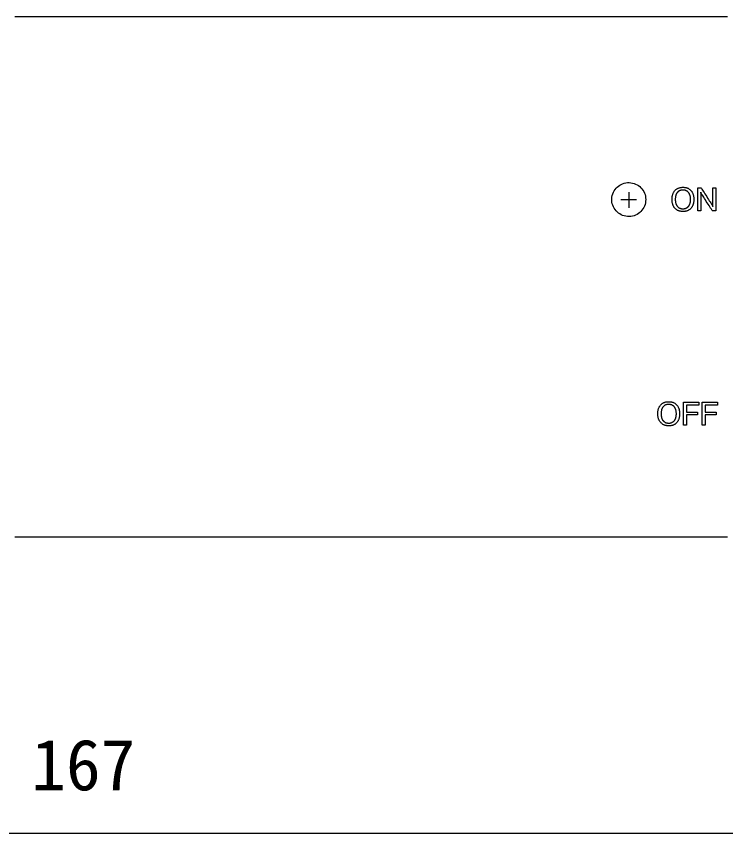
# Model space of a CAD drawing. Units: millimetres on the paper. Extents: x -142 to 142, y -99 to 91.
# Drawn here: x -68.91 to -32.24, y -19.33 to 22.92 of the extents above; entities that cross this region are included whole.
import ezdxf
from ezdxf.enums import TextEntityAlignment as Align

# ---------------------------------------------------------------- set-up
doc = ezdxf.new("R2010")
doc.units = ezdxf.units.MM
doc.layers.add('2-3_レイヤー 1', color=4, linetype='Continuous')
doc.styles.add('ＭＳ ゴシック', font='')
doc.styles.get('ＭＳ ゴシック').set_extended_font_data('MS Gothic')

msp = doc.modelspace()

# ---------------------------------------------------------------- linework, layer by layer
at = {"layer": '2-3_レイヤー 1'}
for p, q in [((-37.247, 13.826), (-37.247, 13.027)), ((-37.653, 13.452), (-36.853, 13.452)), ((-15.273, -19.329), (-110.945, -19.329))]:
    msp.add_line(p, q, dxfattribs=at)
for points in [[(-68.998, 22.923), (-68.467, 22.923), (-67.935, 22.923), (-67.402, 22.923), (-66.869, 22.923), (-66.335, 22.923), (-65.267, 22.923), (-64.197, 22.923), (-63.127, 22.923), (-62.057, 22.923), (-60.988, 22.923), (-59.92, 22.923), (-59.386, 22.923), (-58.853, 22.923), (-58.32, 22.923), (-57.788, 22.923), (-57.256, 22.923), (-56.726, 22.923), (-56.196, 22.923), (-55.667, 22.923), (-55.139, 22.923), (-54.611, 22.923), (-54.085, 22.923), (-53.56, 22.923), (-53.036, 22.923), (-52.514, 22.923), (-51.992, 22.923), (-51.472, 22.923), (-50.954, 22.923), (-50.437, 22.923), (-50.179, 22.923), (-49.921, 22.923), (-49.664, 22.923)], [(-49.664, 22.923), (-49.408, 22.923), (-49.151, 22.923), (-48.896, 22.923), (-48.64, 22.923), (-48.385, 22.923), (-48.131, 22.923), (-47.877, 22.923), (-47.623, 22.923), (-47.37, 22.923), (-47.118, 22.923), (-46.865, 22.923), (-46.614, 22.923), (-46.363, 22.923), (-46.112, 22.923), (-45.862, 22.923), (-45.613, 22.923), (-45.364, 22.923), (-45.115, 22.923), (-44.868, 22.923), (-44.62, 22.923), (-44.374, 22.923), (-44.128, 22.923), (-43.882, 22.923), (-43.637, 22.923), (-43.393, 22.923), (-43.15, 22.923), (-42.907, 22.923), (-42.664, 22.923), (-42.422, 22.923), (-42.181, 22.923), (-41.941, 22.923), (-41.701, 22.923), (-41.462, 22.923), (-41.224, 22.923), (-40.986, 22.923), (-40.749, 22.923), (-40.513, 22.923), (-40.277, 22.923), (-40.042, 22.923)], [(-40.042, 22.923), (-39.808, 22.923), (-39.575, 22.923), (-39.342, 22.923), (-39.111, 22.923), (-38.88, 22.923), (-38.649, 22.923), (-38.42, 22.923), (-38.191, 22.923), (-37.963, 22.923), (-37.736, 22.923), (-37.51, 22.923), (-37.284, 22.923), (-37.06, 22.923), (-36.836, 22.923), (-36.613, 22.923), (-36.391, 22.923), (-36.17, 22.923), (-35.949, 22.923), (-35.73, 22.923), (-35.511, 22.923), (-35.294, 22.923), (-35.077, 22.923), (-34.861, 22.923), (-34.646, 22.923), (-34.432, 22.923), (-34.219, 22.923), (-34.007, 22.923), (-33.796, 22.923), (-33.585, 22.923), (-33.376, 22.923), (-33.168, 22.923), (-32.961, 22.923), (-32.754, 22.923), (-32.549, 22.923), (-32.345, 22.923), (-32.142, 22.923)], [(-36.369, 13.451), (-36.373, 13.363), (-36.386, 13.277), (-36.407, 13.194), (-36.436, 13.114), (-36.472, 13.039), (-36.514, 12.967), (-36.564, 12.9), (-36.619, 12.838), (-36.679, 12.781), (-36.745, 12.731), (-36.816, 12.686), (-36.89, 12.649), (-36.969, 12.618), (-37.051, 12.595), (-37.137, 12.58), (-37.225, 12.574), (-37.313, 12.576), (-37.4, 12.587), (-37.484, 12.606), (-37.564, 12.633), (-37.641, 12.667), (-37.714, 12.708), (-37.782, 12.755), (-37.845, 12.809), (-37.903, 12.868), (-37.955, 12.933), (-38.001, 13.002), (-38.041, 13.076), (-38.073, 13.154), (-38.098, 13.235), (-38.115, 13.32), (-38.124, 13.407), (-38.124, 13.496), (-38.115, 13.583), (-38.098, 13.667), (-38.073, 13.749), (-38.041, 13.826), (-38.001, 13.9), (-37.955, 13.969)], [(-37.955, 13.969), (-37.903, 14.034), (-37.845, 14.093), (-37.782, 14.146), (-37.714, 14.194), (-37.641, 14.235), (-37.564, 14.269), (-37.484, 14.296), (-37.4, 14.315), (-37.313, 14.325), (-37.225, 14.328), (-37.137, 14.321), (-37.051, 14.306), (-36.969, 14.283), (-36.89, 14.253), (-36.816, 14.215), (-36.745, 14.171), (-36.679, 14.12), (-36.619, 14.064), (-36.564, 14.002), (-36.514, 13.935), (-36.472, 13.864), (-36.436, 13.788), (-36.407, 13.708), (-36.386, 13.626), (-36.373, 13.54), (-36.369, 13.451)], [(-35.008, 13.46), (-35.007, 13.494), (-35.006, 13.527), (-35.003, 13.559), (-35, 13.591), (-34.995, 13.621), (-34.99, 13.651), (-34.983, 13.679), (-34.976, 13.707), (-34.967, 13.734), (-34.957, 13.76), (-34.947, 13.785), (-34.935, 13.809), (-34.922, 13.832), (-34.908, 13.855), (-34.894, 13.876), (-34.878, 13.897), (-34.861, 13.917), (-34.843, 13.936), (-34.824, 13.954), (-34.805, 13.971), (-34.785, 13.987), (-34.764, 14.001), (-34.742, 14.014), (-34.72, 14.027), (-34.697, 14.038), (-34.672, 14.047), (-34.648, 14.056), (-34.622, 14.064), (-34.596, 14.07), (-34.569, 14.076), (-34.541, 14.08), (-34.512, 14.083), (-34.482, 14.085), (-34.452, 14.086), (-34.421, 14.086), (-34.391, 14.084), (-34.362, 14.082), (-34.334, 14.078), (-34.307, 14.073)], [(-34.307, 14.073), (-34.28, 14.067), (-34.254, 14.06), (-34.229, 14.052), (-34.205, 14.043), (-34.181, 14.032), (-34.158, 14.021), (-34.136, 14.008), (-34.115, 13.994), (-34.095, 13.979), (-34.075, 13.963), (-34.056, 13.945), (-34.038, 13.927), (-34.021, 13.907), (-34.005, 13.887), (-33.989, 13.866), (-33.975, 13.844), (-33.962, 13.821), (-33.95, 13.797), (-33.938, 13.773), (-33.928, 13.747), (-33.919, 13.721), (-33.911, 13.694), (-33.904, 13.666), (-33.898, 13.636), (-33.893, 13.606), (-33.889, 13.576), (-33.886, 13.544), (-33.884, 13.511), (-33.883, 13.477), (-33.883, 13.443), (-33.884, 13.409), (-33.886, 13.376), (-33.889, 13.344), (-33.893, 13.314), (-33.898, 13.284), (-33.904, 13.255), (-33.911, 13.227), (-33.919, 13.199), (-33.928, 13.173)], [(-33.682, 12.865), (-33.682, 12.876), (-33.682, 12.908), (-33.682, 12.958), (-33.682, 13.023), (-33.682, 13.101), (-33.682, 13.188), (-33.682, 13.283), (-33.682, 13.383), (-33.682, 13.485), (-33.682, 13.586), (-33.682, 13.684), (-33.682, 13.775), (-33.682, 13.859), (-33.682, 13.93), (-33.682, 13.988), (-33.682, 14.029), (-33.682, 14.051), (-33.682, 14.054), (-33.679, 14.054), (-33.673, 14.054), (-33.664, 14.054), (-33.654, 14.054), (-33.641, 14.054), (-33.628, 14.054), (-33.613, 14.054), (-33.598, 14.054), (-33.583, 14.054), (-33.569, 14.054), (-33.555, 14.054), (-33.542, 14.054), (-33.53, 14.054), (-33.52, 14.054), (-33.513, 14.054), (-33.508, 14.054), (-33.507, 14.054), (-33.502, 14.046), (-33.487, 14.023), (-33.463, 13.987), (-33.433, 13.94)], [(-32.78, 14.054), (-32.77, 14.054), (-32.76, 14.054), (-32.753, 14.054), (-32.747, 14.054), (-32.744, 14.054), (-32.744, 14.051), (-32.744, 14.029), (-32.744, 13.988), (-32.744, 13.93), (-32.744, 13.859), (-32.744, 13.775), (-32.744, 13.684), (-32.744, 13.586), (-32.744, 13.485), (-32.744, 13.383), (-32.744, 13.283), (-32.744, 13.188), (-32.744, 13.101), (-32.744, 13.023), (-32.744, 12.958), (-32.744, 12.908), (-32.744, 12.876), (-32.744, 12.865), (-32.746, 12.865), (-32.75, 12.865), (-32.758, 12.865), (-32.767, 12.865), (-32.779, 12.865), (-32.792, 12.865), (-32.806, 12.865), (-32.82, 12.865), (-32.835, 12.865), (-32.85, 12.865), (-32.864, 12.865), (-32.878, 12.865), (-32.89, 12.865), (-32.901, 12.865), (-32.909, 12.865), (-32.915, 12.865)], [(-32.909, 13.117), (-32.908, 13.114), (-32.907, 13.111), (-32.906, 13.109), (-32.905, 13.106), (-32.903, 13.104), (-32.902, 13.101), (-32.901, 13.099), (-32.9, 13.096), (-32.9, 13.094), (-32.899, 13.095), (-32.899, 13.112), (-32.899, 13.146), (-32.899, 13.192), (-32.899, 13.25), (-32.899, 13.318), (-32.899, 13.392), (-32.899, 13.471), (-32.899, 13.553), (-32.899, 13.635), (-32.899, 13.715), (-32.899, 13.792), (-32.899, 13.863), (-32.899, 13.926), (-32.899, 13.979), (-32.899, 14.019), (-32.899, 14.045), (-32.899, 14.054), (-32.898, 14.054), (-32.893, 14.054), (-32.887, 14.054), (-32.878, 14.054), (-32.868, 14.054), (-32.857, 14.054), (-32.844, 14.054), (-32.831, 14.054), (-32.818, 14.054), (-32.805, 14.054), (-32.792, 14.054), (-32.78, 14.054)], [(-34.698, 13.855), (-34.712, 13.842), (-34.725, 13.828), (-34.737, 13.813), (-34.749, 13.798), (-34.76, 13.782), (-34.77, 13.765), (-34.78, 13.748), (-34.789, 13.73), (-34.797, 13.711), (-34.805, 13.692), (-34.812, 13.672), (-34.818, 13.651), (-34.823, 13.63), (-34.828, 13.608), (-34.832, 13.585), (-34.835, 13.561), (-34.838, 13.537), (-34.84, 13.512), (-34.841, 13.486), (-34.841, 13.46)], [(-34.083, 13.682), (-34.09, 13.702), (-34.098, 13.721), (-34.106, 13.739), (-34.115, 13.757), (-34.125, 13.774), (-34.136, 13.79), (-34.147, 13.805), (-34.159, 13.82), (-34.172, 13.835), (-34.185, 13.848), (-34.199, 13.861), (-34.213, 13.872), (-34.228, 13.883), (-34.243, 13.893), (-34.259, 13.902), (-34.276, 13.91), (-34.293, 13.917), (-34.311, 13.924), (-34.329, 13.929), (-34.348, 13.934), (-34.367, 13.937), (-34.387, 13.94), (-34.407, 13.942), (-34.428, 13.943), (-34.45, 13.943), (-34.471, 13.943), (-34.492, 13.941), (-34.512, 13.939), (-34.532, 13.936), (-34.551, 13.931), (-34.569, 13.926), (-34.587, 13.921), (-34.605, 13.914), (-34.622, 13.906), (-34.638, 13.898), (-34.654, 13.888), (-34.669, 13.878), (-34.684, 13.867), (-34.698, 13.855)], [(-34.348, 12.985), (-34.329, 12.99), (-34.311, 12.996), (-34.293, 13.002), (-34.276, 13.009), (-34.259, 13.018), (-34.243, 13.027), (-34.228, 13.037), (-34.213, 13.047), (-34.199, 13.059), (-34.185, 13.072), (-34.172, 13.086), (-34.159, 13.1), (-34.147, 13.115), (-34.136, 13.131), (-34.125, 13.147), (-34.115, 13.164), (-34.106, 13.182), (-34.098, 13.2), (-34.09, 13.219), (-34.083, 13.239), (-34.076, 13.259), (-34.071, 13.28), (-34.066, 13.302), (-34.061, 13.324), (-34.058, 13.347), (-34.055, 13.371), (-34.053, 13.395), (-34.051, 13.421), (-34.05, 13.446), (-34.05, 13.473), (-34.051, 13.499), (-34.053, 13.524), (-34.055, 13.549), (-34.058, 13.573), (-34.061, 13.596), (-34.066, 13.619), (-34.071, 13.641), (-34.076, 13.662), (-34.083, 13.682)], [(-33.511, 13.787), (-33.512, 13.79), (-33.513, 13.792), (-33.514, 13.795), (-33.516, 13.798), (-33.517, 13.8), (-33.518, 13.803), (-33.519, 13.806), (-33.52, 13.809), (-33.522, 13.811), (-33.523, 13.814), (-33.524, 13.817), (-33.525, 13.819), (-33.526, 13.822), (-33.527, 13.825), (-33.528, 13.828), (-33.528, 13.819), (-33.528, 13.793), (-33.528, 13.752), (-33.528, 13.7), (-33.528, 13.637), (-33.528, 13.566), (-33.528, 13.489), (-33.528, 13.408), (-33.528, 13.326), (-33.528, 13.244), (-33.528, 13.165), (-33.528, 13.09), (-33.528, 13.023), (-33.528, 12.965), (-33.528, 12.918), (-33.528, 12.885), (-33.528, 12.867), (-33.529, 12.865), (-33.532, 12.865), (-33.537, 12.865), (-33.544, 12.865), (-33.554, 12.865), (-33.565, 12.865), (-33.576, 12.865)], [(-32.915, 12.865), (-32.918, 12.865), (-32.92, 12.867), (-32.93, 12.883), (-32.95, 12.913), (-32.977, 12.956), (-33.012, 13.009), (-33.051, 13.07), (-33.095, 13.138), (-33.141, 13.21), (-33.189, 13.284), (-33.237, 13.359), (-33.285, 13.433), (-33.33, 13.503), (-33.372, 13.567), (-33.408, 13.624), (-33.439, 13.672), (-33.463, 13.709), (-33.478, 13.733), (-33.484, 13.741), (-33.485, 13.743), (-33.487, 13.745), (-33.488, 13.748), (-33.489, 13.75), (-33.491, 13.752), (-33.492, 13.754), (-33.494, 13.757), (-33.495, 13.759), (-33.497, 13.761), (-33.498, 13.763), (-33.499, 13.766), (-33.501, 13.768), (-33.502, 13.77), (-33.503, 13.772), (-33.505, 13.775), (-33.506, 13.777), (-33.507, 13.779), (-33.508, 13.782), (-33.51, 13.785), (-33.511, 13.787)], [(-33.433, 13.94), (-33.397, 13.883), (-33.356, 13.82), (-33.311, 13.751), (-33.265, 13.679), (-33.217, 13.605), (-33.17, 13.532), (-33.125, 13.461), (-33.082, 13.394), (-33.043, 13.334), (-33.009, 13.282), (-32.983, 13.24), (-32.963, 13.21), (-32.953, 13.195), (-32.951, 13.191), (-32.949, 13.188), (-32.947, 13.184), (-32.945, 13.181), (-32.943, 13.178), (-32.941, 13.175), (-32.939, 13.172), (-32.938, 13.169), (-32.936, 13.165), (-32.934, 13.162), (-32.932, 13.159), (-32.93, 13.156), (-32.929, 13.153), (-32.927, 13.151), (-32.925, 13.148), (-32.924, 13.145), (-32.922, 13.142), (-32.921, 13.139), (-32.919, 13.136), (-32.918, 13.133), (-32.916, 13.13), (-32.915, 13.127), (-32.913, 13.125), (-32.912, 13.122), (-32.911, 13.119), (-32.909, 13.117)], [(-34.805, 12.949), (-34.824, 12.966), (-34.843, 12.984), (-34.861, 13.003), (-34.878, 13.023), (-34.894, 13.044), (-34.908, 13.065), (-34.922, 13.088), (-34.935, 13.111), (-34.947, 13.135), (-34.957, 13.16), (-34.967, 13.186), (-34.976, 13.213), (-34.983, 13.241), (-34.99, 13.269), (-34.995, 13.299), (-35, 13.329), (-35.003, 13.36), (-35.006, 13.392), (-35.007, 13.426), (-35.008, 13.46)], [(-34.841, 13.46), (-34.841, 13.433), (-34.84, 13.408), (-34.838, 13.383), (-34.835, 13.359), (-34.832, 13.335), (-34.828, 13.313), (-34.823, 13.291), (-34.818, 13.269), (-34.812, 13.249), (-34.805, 13.229), (-34.797, 13.21), (-34.789, 13.191), (-34.78, 13.173), (-34.77, 13.156), (-34.76, 13.139), (-34.749, 13.123), (-34.737, 13.108), (-34.725, 13.093), (-34.712, 13.079), (-34.698, 13.066), (-34.684, 13.053), (-34.669, 13.042), (-34.654, 13.031), (-34.638, 13.022), (-34.622, 13.013), (-34.605, 13.006), (-34.587, 12.999), (-34.569, 12.993), (-34.551, 12.988), (-34.532, 12.983), (-34.512, 12.98), (-34.492, 12.978), (-34.471, 12.976), (-34.45, 12.976), (-34.428, 12.976), (-34.407, 12.977), (-34.387, 12.979), (-34.367, 12.982), (-34.348, 12.985)], [(-33.928, 13.173), (-33.938, 13.148), (-33.95, 13.123), (-33.962, 13.099), (-33.975, 13.076), (-33.989, 13.054), (-34.005, 13.033), (-34.021, 13.013), (-34.038, 12.993), (-34.056, 12.975), (-34.075, 12.957), (-34.095, 12.941), (-34.115, 12.926), (-34.136, 12.912), (-34.158, 12.899), (-34.181, 12.887), (-34.205, 12.877), (-34.229, 12.867), (-34.254, 12.859), (-34.28, 12.852), (-34.307, 12.846), (-34.334, 12.841), (-34.362, 12.837), (-34.391, 12.835), (-34.421, 12.833), (-34.452, 12.833), (-34.482, 12.834), (-34.512, 12.836), (-34.541, 12.839), (-34.569, 12.843), (-34.596, 12.849), (-34.622, 12.855), (-34.648, 12.863), (-34.672, 12.872), (-34.697, 12.882), (-34.72, 12.893), (-34.742, 12.905), (-34.764, 12.919), (-34.785, 12.933), (-34.805, 12.949)], [(-33.576, 12.865), (-33.589, 12.865), (-33.602, 12.865), (-33.615, 12.865), (-33.628, 12.865), (-33.641, 12.865), (-33.652, 12.865), (-33.662, 12.865), (-33.67, 12.865), (-33.677, 12.865), (-33.681, 12.865), (-33.682, 12.865)], [(-35.743, 2.378), (-35.743, 2.412), (-35.741, 2.445), (-35.738, 2.477), (-35.735, 2.508), (-35.73, 2.539), (-35.725, 2.568), (-35.718, 2.597), (-35.71, 2.625), (-35.702, 2.652), (-35.692, 2.678), (-35.681, 2.703), (-35.67, 2.728), (-35.657, 2.751), (-35.643, 2.774), (-35.628, 2.796), (-35.612, 2.817), (-35.595, 2.837), (-35.578, 2.856), (-35.559, 2.874), (-35.54, 2.89), (-35.52, 2.905), (-35.499, 2.92), (-35.477, 2.933), (-35.455, 2.945), (-35.431, 2.955), (-35.407, 2.965), (-35.383, 2.974), (-35.357, 2.981), (-35.331, 2.988), (-35.303, 2.993), (-35.275, 2.997), (-35.247, 3), (-35.217, 3.002), (-35.187, 3.003), (-35.156, 3.003), (-35.126, 3.001), (-35.097, 2.999), (-35.069, 2.995), (-35.041, 2.99)], [(-35.041, 2.99), (-35.015, 2.985), (-34.989, 2.978), (-34.964, 2.97), (-34.939, 2.96), (-34.916, 2.95), (-34.893, 2.939), (-34.871, 2.926), (-34.85, 2.913), (-34.829, 2.898), (-34.809, 2.882), (-34.79, 2.865), (-34.772, 2.847), (-34.755, 2.827), (-34.739, 2.807), (-34.724, 2.786), (-34.71, 2.763), (-34.696, 2.74), (-34.684, 2.716), (-34.673, 2.691), (-34.663, 2.665), (-34.654, 2.639), (-34.646, 2.611), (-34.639, 2.583), (-34.633, 2.554), (-34.628, 2.524), (-34.624, 2.493), (-34.621, 2.461), (-34.619, 2.429), (-34.618, 2.395), (-34.618, 2.361), (-34.619, 2.328), (-34.621, 2.295), (-34.624, 2.263), (-34.628, 2.232), (-34.633, 2.202), (-34.639, 2.173), (-34.646, 2.145), (-34.654, 2.117), (-34.663, 2.091)], [(-35.433, 2.774), (-35.446, 2.761), (-35.459, 2.748), (-35.472, 2.733), (-35.484, 2.717), (-35.495, 2.701), (-35.505, 2.684), (-35.515, 2.667), (-35.524, 2.649), (-35.532, 2.63), (-35.539, 2.61), (-35.546, 2.59), (-35.552, 2.569), (-35.558, 2.548), (-35.562, 2.525), (-35.566, 2.502), (-35.57, 2.479), (-35.572, 2.455), (-35.574, 2.43), (-35.575, 2.404), (-35.575, 2.378)], [(-34.817, 2.6), (-34.824, 2.62), (-34.832, 2.639), (-34.841, 2.658), (-34.85, 2.676), (-34.86, 2.693), (-34.871, 2.709), (-34.882, 2.725), (-34.894, 2.74), (-34.907, 2.755), (-34.92, 2.768), (-34.934, 2.78), (-34.948, 2.792), (-34.963, 2.802), (-34.978, 2.812), (-34.994, 2.821), (-35.011, 2.829), (-35.028, 2.836), (-35.046, 2.843), (-35.064, 2.848), (-35.082, 2.853), (-35.102, 2.856), (-35.122, 2.859), (-35.142, 2.861), (-35.163, 2.862), (-35.184, 2.862), (-35.206, 2.862), (-35.226, 2.86), (-35.247, 2.858), (-35.266, 2.855), (-35.285, 2.85), (-35.304, 2.845), (-35.322, 2.84), (-35.34, 2.833), (-35.356, 2.825), (-35.373, 2.817), (-35.389, 2.807), (-35.404, 2.797), (-35.419, 2.786), (-35.433, 2.774)], [(-35.082, 1.904), (-35.064, 1.908), (-35.046, 1.914), (-35.028, 1.92), (-35.011, 1.927), (-34.994, 1.935), (-34.978, 1.944), (-34.963, 1.954), (-34.948, 1.964), (-34.934, 1.976), (-34.92, 1.988), (-34.907, 2.002), (-34.894, 2.016), (-34.882, 2.031), (-34.871, 2.046), (-34.86, 2.063), (-34.85, 2.08), (-34.841, 2.098), (-34.832, 2.117), (-34.824, 2.136), (-34.817, 2.156), (-34.811, 2.176), (-34.805, 2.197), (-34.8, 2.219), (-34.796, 2.242), (-34.792, 2.265), (-34.79, 2.289), (-34.787, 2.314), (-34.786, 2.339), (-34.785, 2.365), (-34.785, 2.391), (-34.786, 2.417), (-34.787, 2.442), (-34.79, 2.467), (-34.792, 2.491), (-34.796, 2.514), (-34.8, 2.536), (-34.805, 2.558), (-34.811, 2.58), (-34.817, 2.6)], [(-35.54, 1.867), (-35.559, 1.883), (-35.578, 1.901), (-35.595, 1.92), (-35.612, 1.94), (-35.628, 1.96), (-35.643, 1.982), (-35.657, 2.005), (-35.67, 2.028), (-35.681, 2.052), (-35.692, 2.078), (-35.702, 2.104), (-35.71, 2.131), (-35.718, 2.159), (-35.725, 2.187), (-35.73, 2.217), (-35.735, 2.248), (-35.738, 2.279), (-35.741, 2.311), (-35.743, 2.344), (-35.743, 2.378)], [(-35.575, 2.378), (-35.575, 2.352), (-35.574, 2.326), (-35.572, 2.301), (-35.57, 2.277), (-35.566, 2.254), (-35.562, 2.231), (-35.558, 2.208), (-35.552, 2.187), (-35.546, 2.166), (-35.539, 2.146), (-35.532, 2.126), (-35.524, 2.107), (-35.515, 2.089), (-35.505, 2.071), (-35.495, 2.055), (-35.484, 2.038), (-35.472, 2.023), (-35.459, 2.008), (-35.446, 1.995), (-35.433, 1.982), (-35.419, 1.97), (-35.404, 1.959), (-35.389, 1.949), (-35.373, 1.94), (-35.356, 1.931), (-35.34, 1.924), (-35.322, 1.917), (-35.304, 1.911), (-35.285, 1.906), (-35.266, 1.902), (-35.247, 1.899), (-35.226, 1.896), (-35.206, 1.895), (-35.184, 1.894), (-35.163, 1.894), (-35.142, 1.895), (-35.122, 1.897), (-35.102, 1.9), (-35.082, 1.904)], [(-34.663, 2.091), (-34.673, 2.065), (-34.684, 2.04), (-34.696, 2.016), (-34.71, 1.993), (-34.724, 1.971), (-34.739, 1.95), (-34.755, 1.93), (-34.772, 1.91), (-34.79, 1.892), (-34.809, 1.875), (-34.829, 1.859), (-34.85, 1.844), (-34.871, 1.83), (-34.893, 1.818), (-34.916, 1.806), (-34.939, 1.796), (-34.964, 1.786), (-34.989, 1.778), (-35.015, 1.771), (-35.041, 1.765), (-35.069, 1.76), (-35.097, 1.757), (-35.126, 1.754), (-35.156, 1.753), (-35.187, 1.752), (-35.217, 1.753), (-35.247, 1.755), (-35.275, 1.758), (-35.303, 1.763), (-35.331, 1.768), (-35.357, 1.775), (-35.383, 1.782), (-35.407, 1.791), (-35.431, 1.801), (-35.455, 1.812), (-35.477, 1.824), (-35.499, 1.837), (-35.52, 1.851), (-35.54, 1.867)], [(-60.988, -4.004), (-62.057, -4.004), (-63.127, -4.004), (-64.197, -4.004), (-65.267, -4.004), (-66.335, -4.004), (-66.869, -4.004), (-67.402, -4.004), (-67.935, -4.004), (-68.467, -4.004), (-68.998, -4.004)], [(-45.364, -4.004), (-45.613, -4.004), (-45.862, -4.004), (-46.112, -4.004), (-46.363, -4.004), (-46.614, -4.004), (-46.865, -4.004), (-47.118, -4.004), (-47.37, -4.004), (-47.623, -4.004), (-47.877, -4.004), (-48.131, -4.004), (-48.385, -4.004), (-48.64, -4.004), (-48.896, -4.004), (-49.151, -4.004), (-49.408, -4.004), (-49.664, -4.004), (-49.921, -4.004), (-50.179, -4.004), (-50.437, -4.004), (-50.954, -4.004), (-51.472, -4.004), (-51.992, -4.004), (-52.514, -4.004), (-53.036, -4.004), (-53.56, -4.004), (-54.085, -4.004), (-54.611, -4.004), (-55.139, -4.004), (-55.667, -4.004), (-56.196, -4.004), (-56.726, -4.004), (-57.256, -4.004), (-57.788, -4.004), (-58.32, -4.004), (-58.853, -4.004), (-59.386, -4.004), (-59.92, -4.004), (-60.988, -4.004)], [(-36.17, -4.004), (-36.391, -4.004), (-36.613, -4.004), (-36.836, -4.004), (-37.06, -4.004), (-37.284, -4.004), (-37.51, -4.004), (-37.736, -4.004), (-37.963, -4.004), (-38.191, -4.004), (-38.42, -4.004), (-38.649, -4.004), (-38.88, -4.004), (-39.111, -4.004), (-39.342, -4.004), (-39.575, -4.004), (-39.808, -4.004), (-40.042, -4.004), (-40.277, -4.004), (-40.513, -4.004), (-40.749, -4.004), (-40.986, -4.004), (-41.224, -4.004), (-41.462, -4.004), (-41.701, -4.004), (-41.941, -4.004), (-42.181, -4.004), (-42.422, -4.004), (-42.664, -4.004), (-42.907, -4.004), (-43.15, -4.004), (-43.393, -4.004), (-43.637, -4.004), (-43.882, -4.004), (-44.128, -4.004), (-44.374, -4.004), (-44.62, -4.004), (-44.868, -4.004), (-45.115, -4.004), (-45.364, -4.004)], [(-32.142, -4.004), (-32.345, -4.004), (-32.549, -4.004), (-32.754, -4.004), (-32.961, -4.004), (-33.168, -4.004), (-33.376, -4.004), (-33.585, -4.004), (-33.796, -4.004), (-34.007, -4.004), (-34.219, -4.004), (-34.432, -4.004), (-34.646, -4.004), (-34.861, -4.004), (-35.077, -4.004), (-35.294, -4.004), (-35.511, -4.004), (-35.73, -4.004), (-35.949, -4.004), (-36.17, -4.004)]]:
    msp.add_lwpolyline(points, dxfattribs=at)
for points in [[(-34.415, 1.786), (-34.415, 2.97), (-33.618, 2.97), (-33.618, 2.824), (-34.253, 2.824), (-34.253, 2.464), (-33.698, 2.464), (-33.698, 2.32), (-34.253, 2.32), (-34.253, 1.786)], [(-33.451, 1.786), (-33.451, 2.97), (-32.654, 2.97), (-32.654, 2.824), (-33.291, 2.824), (-33.291, 2.464), (-32.735, 2.464), (-32.735, 2.32), (-33.291, 2.32), (-33.291, 1.786)]]:
    msp.add_lwpolyline(points, close=True, dxfattribs=at)

# ---------------------------------------------------------------- texts
at = {"layer": '2-3_レイヤー 1', "style": 'ＭＳ ゴシック'}
msp.add_text('167', height=2.638, dxfattribs=at).set_placement((-68.142, -17.88), align=Align.BOTTOM_LEFT)

doc.saveas('drawing.dxf')
